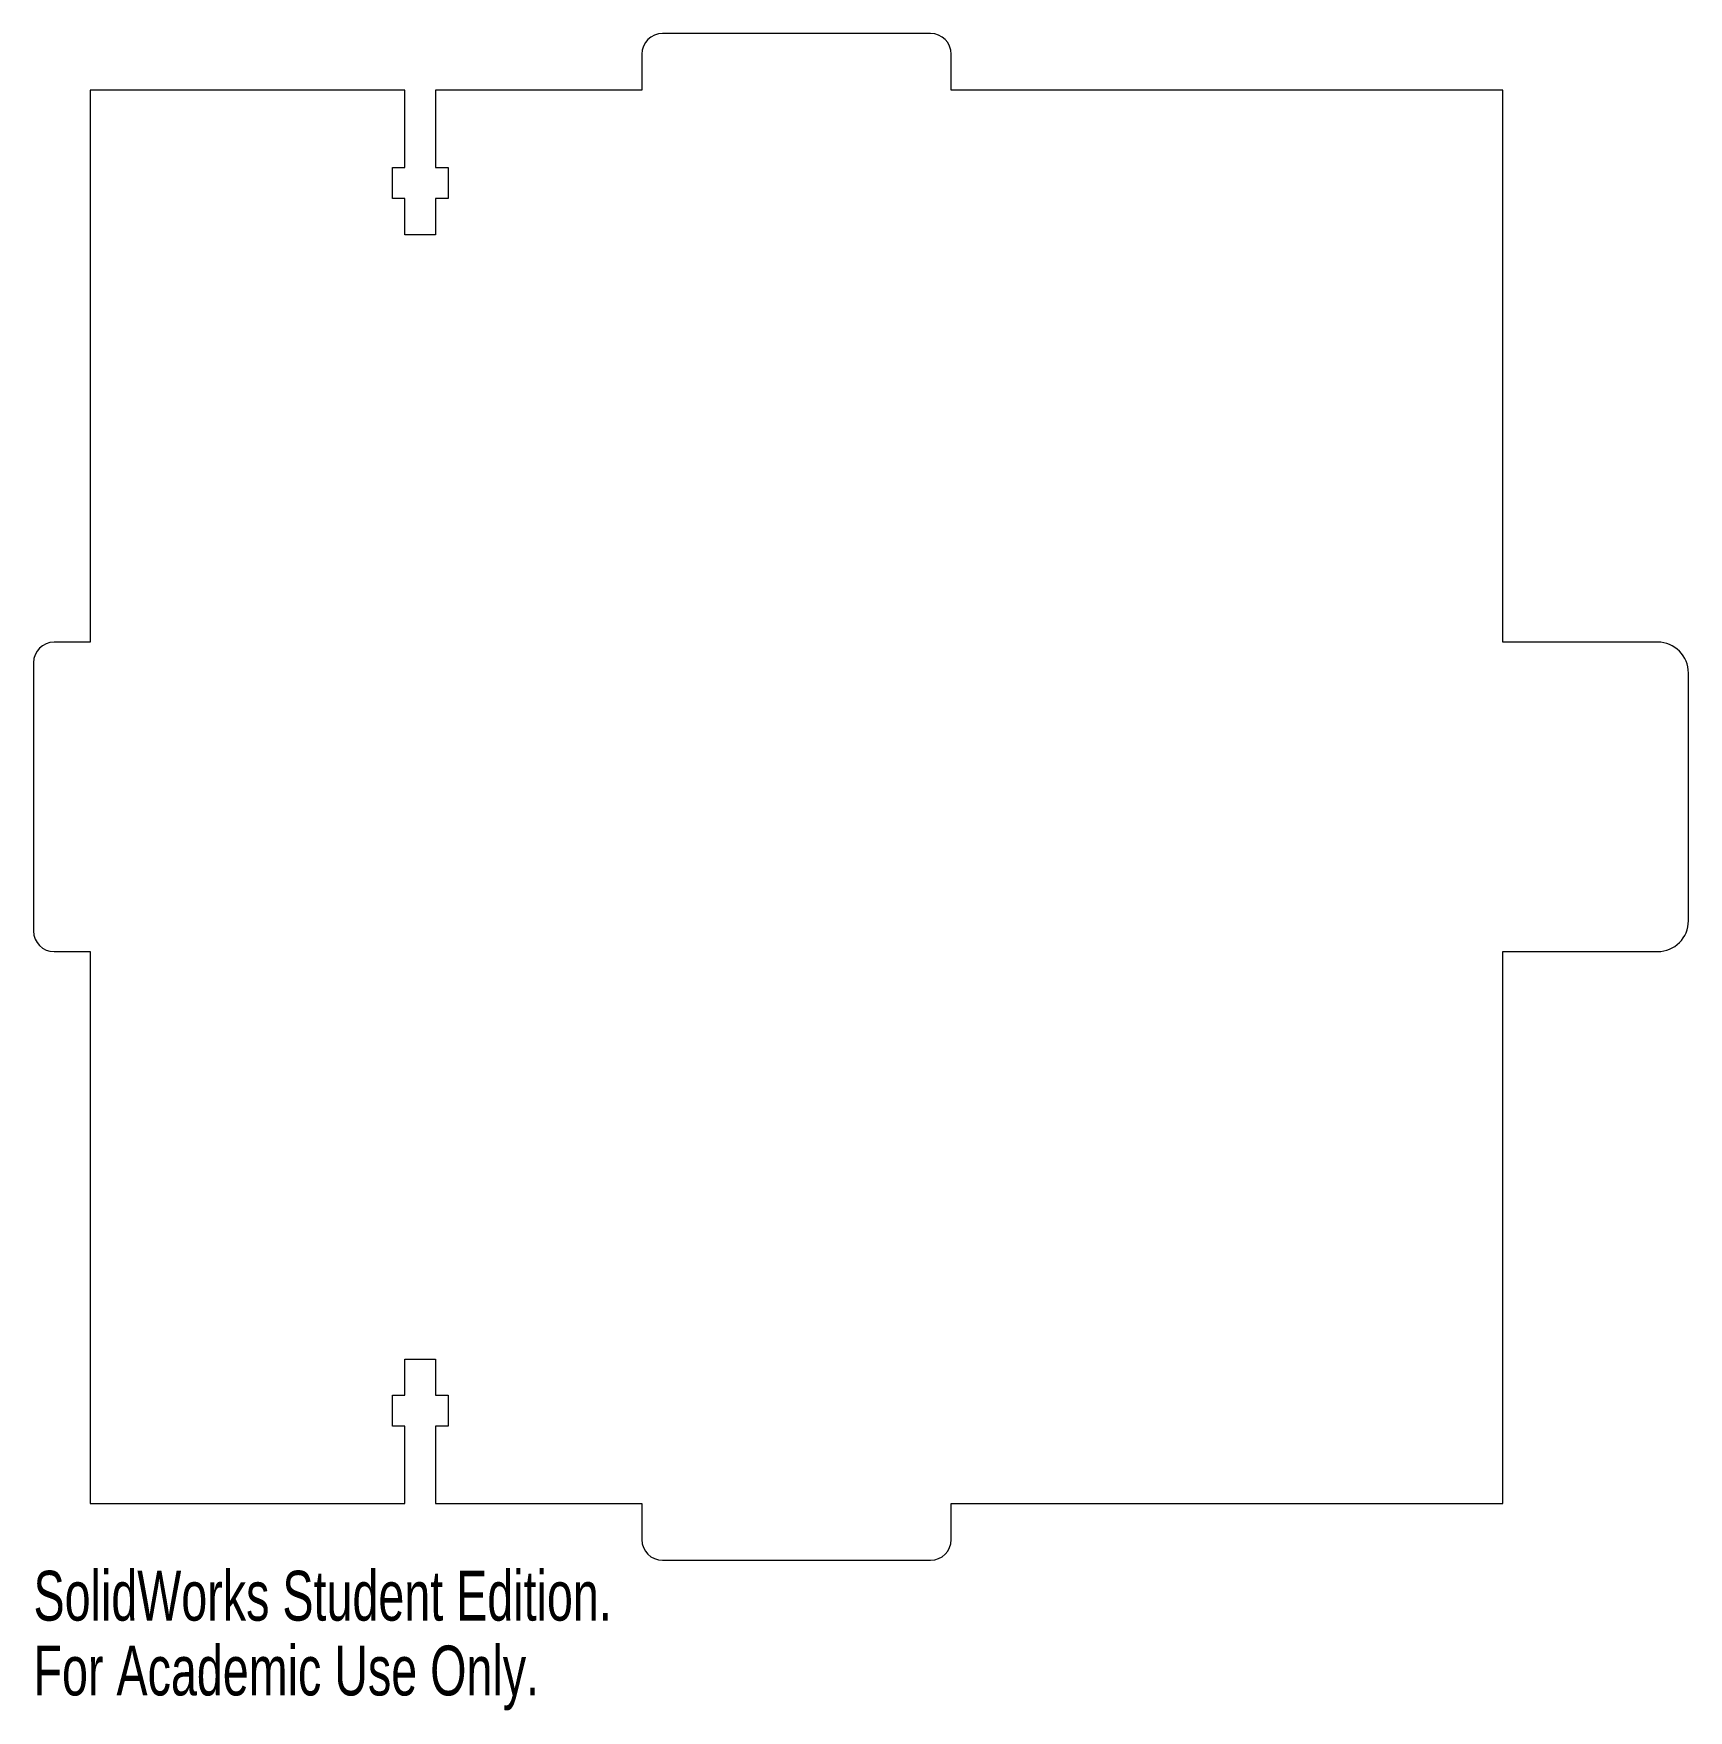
# Model space of a CAD drawing. Header units: millimetres. Extents: x -6 to 155, y -20 to 143.
import ezdxf

# ---------------------------------------------------------------- set-up
doc = ezdxf.new("R2010")
doc.units = ezdxf.units.MM
doc.styles.add('SLDTEXTSTYLE0', font='TXT', dxfattribs={"width": 0.7})

msp = doc.modelspace()

# ---------------------------------------------------------------- linework, layer by layer
at = {"color": 7, "linetype": 'Continuous', "lineweight": 15}
for p, q in [((81.5, 142.5), (55.5, 142.5)), ((53.5, 140.5), (53.5, 137)), ((83.5, 137), (83.5, 140.5)), ((0, 137), (0, 83.5)), ((30.5, 137), (0, 137)), ((30.5, 129.5), (30.5, 137)), ((33.5, 137), (33.5, 129.5)), ((53.5, 137), (33.5, 137)), ((137, 137), (83.5, 137)), ((137, 83.5), (137, 137)), ((29.3, 129.5), (30.5, 129.5)), ((29.3, 126.5), (29.3, 129.5)), ((33.5, 129.5), (34.7, 129.5)), ((34.7, 129.5), (34.7, 126.5)), ((30.5, 126.5), (29.3, 126.5)), ((30.5, 123), (30.5, 126.5)), ((33.5, 126.5), (33.5, 123)), ((34.7, 126.5), (33.5, 126.5)), ((33.5, 123), (30.5, 123)), ((0, 83.5), (-3.5, 83.5)), ((152, 83.5), (137, 83.5)), ((-5.5, 81.5), (-5.5, 55.5)), ((155, 56.5), (155, 80.5)), ((-3.5, 53.5), (0, 53.5)), ((0, 53.5), (0, 0)), ((137, 53.5), (152, 53.5)), ((137, 0), (137, 53.5)), ((30.5, 14), (33.5, 14)), ((30.5, 10.5), (30.5, 14)), ((33.5, 14), (33.5, 10.5)), ((29.3, 10.5), (30.5, 10.5)), ((29.3, 7.5), (29.3, 10.5)), ((33.5, 10.5), (34.7, 10.5)), ((34.7, 10.5), (34.7, 7.5)), ((30.5, 7.5), (29.3, 7.5)), ((30.5, 0), (30.5, 7.5)), ((33.5, 7.5), (33.5, 0)), ((34.7, 7.5), (33.5, 7.5)), ((0, 0), (30.5, 0)), ((33.5, 0), (53.5, 0)), ((53.5, 0), (53.5, -3.5)), ((83.5, 0), (137, 0)), ((83.5, -3.5), (83.5, 0)), ((55.5, -5.5), (81.5, -5.5))]:
    msp.add_line(p, q, dxfattribs=at)
for centre, radius, start, end in [((55.5, 140.5), 2, 90, 180), ((81.5, 140.5), 2, 0, 90), ((-3.5, 81.5), 2, 90, 180), ((152, 80.5), 3, 0, 90), ((-3.5, 55.5), 2, 180, 270), ((152, 56.5), 3, 270, 0), ((55.5, -3.5), 2, 180, 270), ((81.5, -3.5), 2, 270, 0)]:
    msp.add_arc(centre, radius, start, end, dxfattribs=at)

# ---------------------------------------------------------------- texts
at = {"color": 7, "linetype": 'Continuous', "char_height": 4.8336, "attachment_point": 1, "style": 'SLDTEXTSTYLE0'}
for s, insert in [('SolidWorks Student Edition.', (-5.5, -6.52)), ('For Academic Use Only.', (-5.5, -13.77))]:
    msp.add_mtext(s, dxfattribs=dict(at, insert=insert))

doc.saveas('drawing.dxf')
